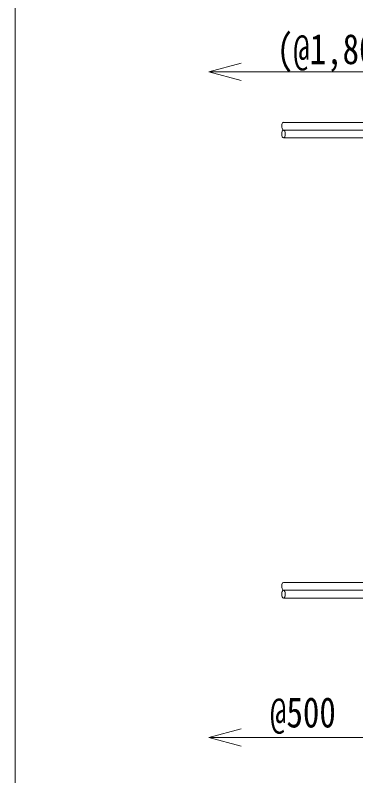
# Model space of a CAD drawing. Units: millimetres, scale not verified. Extents: x -10062 to 10062, y -6938 to 6938.
# Drawn here: x -10062 to -9006, y 2941 to 5302 of the extents above; entities that cross this region are included whole.
import ezdxf
from ezdxf.enums import TextEntityAlignment as Align

# ---------------------------------------------------------------- set-up
doc = ezdxf.new("R2010")
doc.units = ezdxf.units.MM
doc.header["$LTSCALE"] = 40
doc.linetypes.add('DOUBLE_CHAIN2', pattern=[12.8, 9, -1, 0.6, -0.6, 0.6, -1])
for name, color, linetype, lineweight in [('0-0_(2m)標準ｱﾄﾞﾌﾗッﾄ', 7, 'Continuous', 9), ('0-2_0', 2, 'Continuous', 9), ('1-B_仮囲い', 7, 'Continuous', 9)]:
    doc.layers.add(name, color=color, linetype=linetype, lineweight=lineweight)
doc.styles.add('ＭＳ ゴシック', font='')
doc.styles.get('ＭＳ ゴシック').set_extended_font_data('MS Gothic')

msp = doc.modelspace()

# ---------------------------------------------------------------- linework, layer by layer
at = {"layer": '0-0_(2m)標準ｱﾄﾞﾌﾗッﾄ'}
msp.add_line((-10062.5, 6937.5), (-10062.5, -6937.5), dxfattribs=at)
at = {"layer": '0-2_0', "color": 4, "lineweight": 5}
for p, q in [((-9461.66, 5126.58), (-9361.66, 5126.58)), ((-9361.66, 5126.58), (-8688.01, 5126.58)), ((-9230.3, 3541.03), (-8971.59, 3541.03)), ((-9230.69, 3492.39), (-8958.5, 3492.39)), ((-9461.66, 3059.28), (-9361.66, 3059.28)), ((-9361.66, 3059.28), (-8970.5, 3059.28))]:
    msp.add_line(p, q, dxfattribs=at)
for points in [[(-9361.66, 5099.78), (-9461.66, 5126.58), (-9361.66, 5153.37)], [(-9361.66, 3032.48), (-9461.66, 3059.28), (-9361.66, 3086.08)]]:
    msp.add_lwpolyline(points, dxfattribs=at)
at = {"layer": '1-B_仮囲い'}
for p, q in [((-9229.78, 4969.69), (-8787.88, 4969.69)), ((-9230.3, 4921.14), (-8787.88, 4921.15))]:
    msp.add_line(p, q, dxfattribs=at)
at = {"layer": '1-B_仮囲い', "linetype": 'DOUBLE_CHAIN2'}
for p, q in [((-9229.88, 4945.61), (-8787.4, 4945.61)), ((-9229.88, 3516.76), (-8969.9, 3516.76))]:
    msp.add_line(p, q, dxfattribs=at)
at = {"layer": '1-B_仮囲い'}
for centre in [(-9230.24, 4957.74), (-9230.24, 3528.88)]:
    msp.add_ellipse(centre, major_axis=(0, 12.15), ratio=0.448691, start_param=0.0111582, end_param=3.207509, dxfattribs=at)
for centre in [(-9230.3, 4933.45), (-9230.3, 3504.59)]:
    msp.add_ellipse(centre, major_axis=(0, 12.15), ratio=0.448691, dxfattribs=at)

# ---------------------------------------------------------------- texts
at = {"layer": '0-2_0', "style": 'ＭＳ ゴシック', "width": 0.8}
for s, p in [('(@1,800)', (-9251.13, 5122.12)), ('@500', (-9272.12, 3062.48))]:
    msp.add_text(s, height=93.84, dxfattribs=at).set_placement(p, align=Align.BOTTOM_LEFT)

doc.saveas('drawing.dxf')
